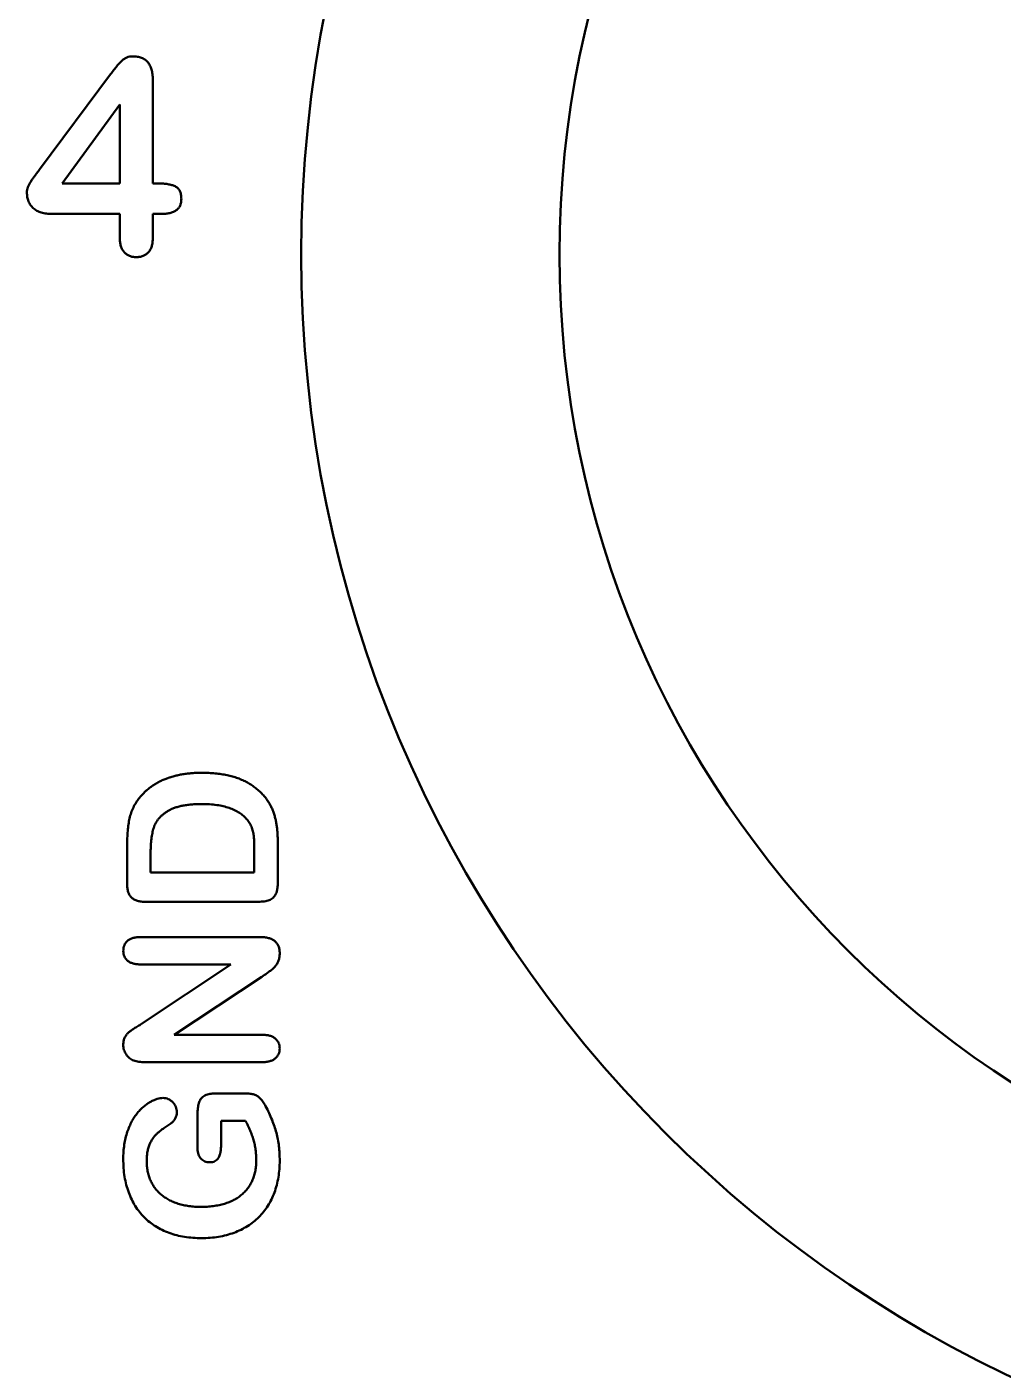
# Model space of a CAD drawing. Header units: millimetres. Extents: x -232 to 1390, y -69 to 653.
# Drawn here: x 171.01 to 177.24, y 501.01 to 509.61 of the extents above; entities that cross this region are included whole.
import ezdxf

# ---------------------------------------------------------------- set-up
doc = ezdxf.new("R2010")
doc.units = ezdxf.units.MM
doc.layers.add('Видимый контур (ГОСТ)', color=7, linetype='Continuous', lineweight=50)

msp = doc.modelspace()

# ---------------------------------------------------------------- linework, layer by layer
at = {"layer": 'Видимый контур (ГОСТ)'}
for p, q in [((171.087, 508.6937), (171.541, 509.3034)), ((171.8107, 509.2686), (171.8107, 508.6051)), ((171.5994, 509.1089), (171.231, 508.6051)), ((171.5994, 508.6051), (171.5994, 509.1089)), ((171.231, 508.6051), (171.5994, 508.6051)), ((171.8107, 508.6051), (171.8475, 508.6051)), ((171.5994, 508.4101), (171.1693, 508.4101)), ((171.5994, 508.258), (171.5994, 508.4101)), ((171.8107, 508.4101), (171.8107, 508.258)), ((171.863, 508.4101), (171.8107, 508.4101)), ((171.6469, 504.1275), (171.6469, 504.3839)), ((172.6094, 504.3906), (172.6094, 504.1363)), ((171.7969, 504.331), (171.7969, 504.2001)), ((172.4594, 504.2001), (172.4594, 504.3503)), ((171.7969, 504.2001), (172.4594, 504.2001)), ((172.4721, 504.0126), (171.7664, 504.0126)), ((171.734, 503.7876), (172.4946, 503.7876)), ((172.3094, 503.6126), (171.734, 503.6126)), ((171.7393, 503.2326), (172.3094, 503.6126)), ((172.5071, 503.5333), (171.9469, 503.1626)), ((171.9469, 503.1626), (172.5104, 503.1626)), ((172.5098, 502.9876), (171.7637, 502.9876)), ((172.2139, 502.7876), (172.3989, 502.7876)), ((172.0969, 502.4343), (172.0969, 502.6556)), ((172.2469, 502.6126), (172.2469, 502.4595)), ((172.4035, 502.6126), (172.2469, 502.6126))]:
    msp.add_line(p, q, dxfattribs=at)
for radius in [7.94, 6.29]:
    msp.add_circle((180.6994, 508.1501), radius, dxfattribs=at)
for points, knots in [([(171.541, 509.3034), (171.5481, 509.3127), (171.5613, 509.3302), (171.5805, 509.3542), (171.5978, 509.374), (171.6131, 509.3904), (171.6286, 509.4028), (171.6452, 509.4114), (171.6632, 509.4166), (171.6758, 509.4173), (171.6822, 509.4176)], [0, 0, 0, 0, 0.186031, 0.348506, 0.487593, 0.603561, 0.704117, 0.800902, 0.898754, 1, 1, 1, 1]), ([(171.6822, 509.4176), (171.6923, 509.4173), (171.7114, 509.4166), (171.7381, 509.4093), (171.7608, 509.3975), (171.7796, 509.3809), (171.7939, 509.3592), (171.8036, 509.333), (171.8097, 509.3023), (171.8103, 509.2803), (171.8107, 509.2686)], [0, 0, 0, 0, 0.13462, 0.253937, 0.364951, 0.473618, 0.584998, 0.707129, 0.844069, 1, 1, 1, 1]), ([(171.0063, 508.5478), (171.0066, 508.5532), (171.0072, 508.5644), (171.0122, 508.5814), (171.02, 508.5988), (171.0304, 508.6165), (171.0424, 508.6342), (171.0554, 508.6526), (171.0705, 508.6722), (171.0812, 508.6861), (171.087, 508.6937)], [0, 0, 0, 0, 0.096261, 0.198707, 0.310008, 0.432786, 0.562371, 0.689103, 0.830172, 1, 1, 1, 1]), ([(171.8475, 508.6051), (171.858, 508.6049), (171.8778, 508.6044), (171.9061, 508.6013), (171.931, 508.5953), (171.9532, 508.588), (171.9719, 508.5759), (171.9848, 508.5574), (171.992, 508.5337), (171.9928, 508.5163), (171.9932, 508.5069)], [0, 0, 0, 0, 0.155444, 0.294185, 0.420272, 0.533599, 0.638171, 0.743155, 0.860402, 1, 1, 1, 1]), ([(171.1693, 508.4101), (171.1566, 508.4105), (171.1325, 508.4113), (171.0988, 508.4179), (171.0701, 508.4297), (171.0465, 508.4461), (171.0283, 508.4666), (171.0153, 508.4907), (171.0076, 508.5182), (171.0067, 508.5376), (171.0063, 508.5478)], [0, 0, 0, 0, 0.157458, 0.297609, 0.422544, 0.539117, 0.649717, 0.759435, 0.874868, 1, 1, 1, 1]), ([(171.9932, 508.5069), (171.9929, 508.499), (171.9922, 508.484), (171.9861, 508.4632), (171.9754, 508.4459), (171.9605, 508.4323), (171.9417, 508.4221), (171.9189, 508.4152), (171.8922, 508.4109), (171.8731, 508.4104), (171.863, 508.4101)], [0, 0, 0, 0, 0.127821, 0.240882, 0.347278, 0.451925, 0.564712, 0.691168, 0.835472, 1, 1, 1, 1]), ([(171.705, 508.1339), (171.6975, 508.1343), (171.6829, 508.135), (171.6622, 508.141), (171.6438, 508.1511), (171.6278, 508.165), (171.6149, 508.1829), (171.6058, 508.2048), (171.6002, 508.2303), (171.5997, 508.2484), (171.5994, 508.258)], [0, 0, 0, 0, 0.123067, 0.236386, 0.34795, 0.461184, 0.57854, 0.704404, 0.844075, 1, 1, 1, 1]), ([(171.8107, 508.258), (171.8104, 508.2482), (171.8098, 508.2297), (171.8046, 508.2038), (171.7954, 508.182), (171.7828, 508.1642), (171.7669, 508.1505), (171.7485, 508.1406), (171.7274, 508.1351), (171.7127, 508.1343), (171.705, 508.1339)], [0, 0, 0, 0, 0.159363, 0.299486, 0.42481, 0.539747, 0.650562, 0.760993, 0.876095, 1, 1, 1, 1]), ([(171.7319, 504.6855), (171.7374, 504.6917), (171.7485, 504.704), (171.7662, 504.7214), (171.7851, 504.7375), (171.805, 504.7523), (171.8259, 504.766), (171.8479, 504.7786), (171.8709, 504.79), (171.8953, 504.7998), (171.9204, 504.8089), (171.9467, 504.8163), (171.9739, 504.8232), (172.0023, 504.8283), (172.0316, 504.8327), (172.0621, 504.8355), (172.0936, 504.8373), (172.1149, 504.8375), (172.1258, 504.8376)], [0, 0, 0, 0, 0.057023, 0.113993, 0.170501, 0.227433, 0.284661, 0.342396, 0.401245, 0.461255, 0.522553, 0.585016, 0.649063, 0.715076, 0.783373, 0.853071, 0.925243, 1, 1, 1, 1]), ([(172.1258, 504.8376), (172.1401, 504.8375), (172.168, 504.8371), (172.2088, 504.8341), (172.2478, 504.8295), (172.2848, 504.8228), (172.3201, 504.8143), (172.3536, 504.8036), (172.3851, 504.7906), (172.4152, 504.7759), (172.4434, 504.7585), (172.4702, 504.7392), (172.4955, 504.7176), (172.5108, 504.7016), (172.5186, 504.6935)], [0, 0, 0, 0, 0.099156, 0.194002, 0.284732, 0.371656, 0.455531, 0.536839, 0.615601, 0.69293, 0.769319, 0.845828, 0.922222, 1, 1, 1, 1]), ([(171.6469, 504.3839), (171.6471, 504.4), (171.6476, 504.431), (171.6509, 504.4758), (171.6563, 504.517), (171.6639, 504.5551), (171.6749, 504.5908), (171.6899, 504.6242), (171.7087, 504.6561), (171.7241, 504.6756), (171.7319, 504.6855)], [0, 0, 0, 0, 0.150604, 0.290577, 0.419716, 0.53986, 0.654185, 0.767693, 0.882478, 1, 1, 1, 1]), ([(172.1244, 504.6376), (172.1128, 504.6375), (172.0902, 504.6371), (172.0574, 504.6353), (172.0269, 504.6317), (171.9986, 504.6272), (171.9727, 504.6208), (171.9488, 504.6136), (171.9275, 504.6045), (171.9082, 504.5944), (171.891, 504.5829), (171.8755, 504.571), (171.8616, 504.5585), (171.8491, 504.5454), (171.8383, 504.5315), (171.8293, 504.5169), (171.8218, 504.5019), (171.8143, 504.4804), (171.8072, 504.4515), (171.8012, 504.4142), (171.7975, 504.3737), (171.7971, 504.3456), (171.7969, 504.331)], [0, 0, 0, 0, 0.066637, 0.129274, 0.187719, 0.242053, 0.292965, 0.340167, 0.3842, 0.42549, 0.464716, 0.501863, 0.537439, 0.571667, 0.605093, 0.637522, 0.66948, 0.70115, 0.767587, 0.839236, 0.916602, 1, 1, 1, 1]), ([(172.4135, 504.538), (172.4061, 504.5461), (172.3912, 504.5625), (172.3638, 504.5824), (172.3332, 504.5998), (172.2986, 504.6135), (172.2604, 504.6244), (172.2184, 504.6321), (172.1727, 504.6368), (172.1409, 504.6374), (172.1244, 504.6376)], [0, 0, 0, 0, 0.103782, 0.209918, 0.320827, 0.437772, 0.563402, 0.698212, 0.843256, 1, 1, 1, 1]), ([(172.5186, 504.6935), (172.524, 504.6869), (172.5348, 504.6739), (172.5491, 504.653), (172.5618, 504.6314), (172.5728, 504.6088), (172.5821, 504.5852), (172.5902, 504.5609), (172.5964, 504.5357), (172.6013, 504.5096), (172.605, 504.4821), (172.6075, 504.4531), (172.6091, 504.4224), (172.6093, 504.4014), (172.6094, 504.3906)], [0, 0, 0, 0, 0.07897, 0.156631, 0.234247, 0.311428, 0.389414, 0.468793, 0.548406, 0.630064, 0.715314, 0.804962, 0.899819, 1, 1, 1, 1]), ([(172.4594, 504.3503), (172.4593, 504.3581), (172.4592, 504.3729), (172.459, 504.3936), (172.4579, 504.4117), (172.4565, 504.4325), (172.4527, 504.4574), (172.4454, 504.4814), (172.4378, 504.5005), (172.4309, 504.514), (172.423, 504.5267), (172.4167, 504.5342), (172.4135, 504.538)], [0, 0, 0, 0, 0.118534, 0.223253, 0.315246, 0.393503, 0.539493, 0.695124, 0.773996, 0.850417, 0.925492, 1, 1, 1, 1]), ([(171.7664, 504.0126), (171.7566, 504.0129), (171.7383, 504.0135), (171.713, 504.0185), (171.6916, 504.0267), (171.6744, 504.039), (171.6616, 504.0555), (171.6529, 504.076), (171.6477, 504.1005), (171.6472, 504.1181), (171.6469, 504.1275)], [0, 0, 0, 0, 0.152929, 0.285855, 0.402269, 0.507919, 0.611549, 0.725008, 0.853165, 1, 1, 1, 1]), ([(172.6094, 504.1363), (172.6093, 504.1279), (172.609, 504.1123), (172.6058, 504.0904), (172.601, 504.0717), (172.5939, 504.0562), (172.5849, 504.0435), (172.5742, 504.0334), (172.5618, 504.0256), (172.5476, 504.0204), (172.5316, 504.0171), (172.5138, 504.0142), (172.4937, 504.0131), (172.4795, 504.0128), (172.4721, 504.0126)], [0, 0, 0, 0, 0.114784, 0.215275, 0.303532, 0.379697, 0.449071, 0.515628, 0.581261, 0.649327, 0.722804, 0.805306, 0.897813, 1, 1, 1, 1]), ([(171.6219, 503.6992), (171.6222, 503.7056), (171.6228, 503.7182), (171.6282, 503.7359), (171.6371, 503.7515), (171.6496, 503.7648), (171.6659, 503.7753), (171.6856, 503.7826), (171.7087, 503.7868), (171.7252, 503.7873), (171.734, 503.7876)], [0, 0, 0, 0, 0.119883, 0.232044, 0.338995, 0.449904, 0.56664, 0.694524, 0.836909, 1, 1, 1, 1]), ([(172.4946, 503.7876), (172.5045, 503.7874), (172.5233, 503.7869), (172.5495, 503.7821), (172.5718, 503.774), (172.5903, 503.7626), (172.6048, 503.7476), (172.6148, 503.7291), (172.621, 503.7075), (172.6216, 503.692), (172.6219, 503.6839)], [0, 0, 0, 0, 0.159521, 0.299402, 0.423945, 0.537182, 0.643959, 0.753483, 0.870473, 1, 1, 1, 1]), ([(171.734, 503.6126), (171.7252, 503.6128), (171.7087, 503.6131), (171.6857, 503.6178), (171.6658, 503.6247), (171.6498, 503.6353), (171.637, 503.6482), (171.6283, 503.6635), (171.6228, 503.6807), (171.6222, 503.6929), (171.6219, 503.6992)], [0, 0, 0, 0, 0.16469, 0.308762, 0.437521, 0.555449, 0.665729, 0.772717, 0.882532, 1, 1, 1, 1]), ([(172.6219, 503.6839), (172.6216, 503.6757), (172.6209, 503.6598), (172.6149, 503.6371), (172.6053, 503.6161), (172.5905, 503.5975), (172.5728, 503.5799), (172.5518, 503.5643), (172.5298, 503.5488), (172.5147, 503.5385), (172.5071, 503.5333)], [0, 0, 0, 0, 0.123819, 0.238102, 0.350722, 0.468866, 0.594244, 0.725526, 0.861155, 1, 1, 1, 1]), ([(171.6219, 503.0988), (171.6222, 503.1068), (171.6229, 503.1218), (171.6296, 503.1427), (171.6403, 503.16), (171.6535, 503.1756), (171.671, 503.1896), (171.6916, 503.2035), (171.7151, 503.2174), (171.7311, 503.2274), (171.7393, 503.2326)], [0, 0, 0, 0, 0.127105, 0.239333, 0.344504, 0.449736, 0.564656, 0.699061, 0.846234, 1, 1, 1, 1]), ([(172.5104, 503.1626), (172.519, 503.1623), (172.5353, 503.1618), (172.5581, 503.1575), (172.5777, 503.1498), (172.5937, 503.139), (172.6063, 503.1256), (172.6155, 503.1104), (172.621, 503.0933), (172.6216, 503.0813), (172.6219, 503.0751)], [0, 0, 0, 0, 0.16162, 0.306149, 0.43392, 0.553578, 0.665976, 0.775595, 0.884593, 1, 1, 1, 1]), ([(171.6891, 502.9978), (171.6843, 503), (171.6748, 503.0044), (171.662, 503.0136), (171.6504, 503.0248), (171.6404, 503.0378), (171.6321, 503.052), (171.6263, 503.0671), (171.6226, 503.0828), (171.6221, 503.0934), (171.6219, 503.0988)], [0, 0, 0, 0, 0.12251, 0.243698, 0.368549, 0.497622, 0.625796, 0.751561, 0.874872, 1, 1, 1, 1]), ([(172.6219, 503.0751), (172.6216, 503.0688), (172.621, 503.0566), (172.6154, 503.0393), (172.6061, 503.024), (172.5933, 503.0109), (172.5771, 503.0002), (172.5574, 502.9929), (172.5347, 502.9884), (172.5184, 502.9879), (172.5098, 502.9876)], [0, 0, 0, 0, 0.117386, 0.228653, 0.336806, 0.448731, 0.568263, 0.696226, 0.839004, 1, 1, 1, 1]), ([(171.7637, 502.9876), (171.7562, 502.9877), (171.742, 502.9878), (171.7221, 502.9899), (171.7045, 502.9927), (171.694, 502.9962), (171.6891, 502.9978)], [0, 0, 0, 0, 0.296983, 0.561567, 0.795012, 1, 1, 1, 1]), ([(171.6219, 502.3683), (171.6222, 502.3841), (171.6227, 502.415), (171.6277, 502.4599), (171.6358, 502.502), (171.6471, 502.5412), (171.661, 502.577), (171.6763, 502.6096), (171.6936, 502.6386), (171.7125, 502.664), (171.7327, 502.6862), (171.7536, 502.7051), (171.7746, 502.7219), (171.7964, 502.7349), (171.8178, 502.7453), (171.8381, 502.7528), (171.8572, 502.7577), (171.8697, 502.7584), (171.8756, 502.7587)], [0, 0, 0, 0, 0.093345, 0.181788, 0.265893, 0.346211, 0.421931, 0.492512, 0.55829, 0.620563, 0.679266, 0.73443, 0.78696, 0.837265, 0.884143, 0.926654, 0.964928, 1, 1, 1, 1]), ([(171.8756, 502.7587), (171.8816, 502.7584), (171.8932, 502.7577), (171.9101, 502.7527), (171.9254, 502.744), (171.9389, 502.7323), (171.9502, 502.7184), (171.9585, 502.7028), (171.9637, 502.6857), (171.9642, 502.6738), (171.9645, 502.6677)], [0, 0, 0, 0, 0.126418, 0.24758, 0.369504, 0.496961, 0.624778, 0.748468, 0.870956, 1, 1, 1, 1]), ([(172.0969, 502.6556), (172.0969, 502.6621), (172.097, 502.6747), (172.0987, 502.6927), (172.1007, 502.7094), (172.1039, 502.7245), (172.1087, 502.7383), (172.116, 502.7505), (172.1255, 502.7613), (172.1372, 502.771), (172.152, 502.7786), (172.1699, 502.784), (172.1909, 502.787), (172.2059, 502.7874), (172.2139, 502.7876)], [0, 0, 0, 0, 0.094495, 0.182683, 0.262721, 0.33722, 0.406555, 0.473474, 0.542442, 0.6143, 0.693327, 0.782376, 0.883656, 1, 1, 1, 1]), ([(172.3989, 502.7876), (172.4047, 502.7876), (172.4158, 502.7875), (172.4315, 502.7861), (172.4454, 502.7841), (172.4577, 502.7809), (172.4687, 502.7765), (172.4792, 502.7709), (172.4888, 502.7634), (172.5014, 502.7513), (172.5164, 502.7322), (172.5265, 502.7151), (172.5319, 502.706)], [0, 0, 0, 0, 0.105137, 0.198926, 0.282836, 0.356488, 0.42567, 0.496229, 0.567939, 0.643933, 0.810095, 1, 1, 1, 1]), ([(171.9645, 502.6677), (171.964, 502.6609), (171.963, 502.6471), (171.9548, 502.6276), (171.9432, 502.6096), (171.932, 502.6006), (171.9264, 502.596)], [0, 0, 0, 0, 0.243521, 0.490748, 0.743365, 1, 1, 1, 1]), ([(172.5319, 502.706), (172.5393, 502.6916), (172.554, 502.6632), (172.5726, 502.6202), (172.5884, 502.5782), (172.6009, 502.5365), (172.6103, 502.4941), (172.6172, 502.4505), (172.6211, 502.4051), (172.6216, 502.3742), (172.6219, 502.3585)], [0, 0, 0, 0, 0.134295, 0.26347, 0.386924, 0.505429, 0.623456, 0.744934, 0.870249, 1, 1, 1, 1]), ([(171.9264, 502.596), (171.9174, 502.5902), (171.9006, 502.5793), (171.8774, 502.563), (171.8576, 502.5483), (171.8405, 502.5347), (171.8262, 502.5203), (171.8133, 502.5043), (171.8017, 502.4861), (171.7909, 502.4657), (171.7824, 502.4424), (171.7761, 502.4164), (171.7725, 502.3873), (171.7721, 502.367), (171.7719, 502.3564)], [0, 0, 0, 0, 0.105829, 0.198971, 0.281095, 0.350369, 0.415195, 0.482247, 0.553701, 0.629358, 0.710665, 0.798356, 0.894692, 1, 1, 1, 1]), ([(172.4719, 502.3617), (172.4717, 502.3729), (172.4712, 502.3951), (172.4678, 502.4279), (172.4625, 502.4598), (172.4544, 502.4907), (172.4446, 502.5212), (172.4327, 502.5516), (172.4191, 502.5822), (172.4088, 502.6024), (172.4035, 502.6126)], [0, 0, 0, 0, 0.128607, 0.253321, 0.376195, 0.496564, 0.617564, 0.741047, 0.868759, 1, 1, 1, 1]), ([(172.1729, 502.3476), (172.1676, 502.3478), (172.1573, 502.3482), (172.1427, 502.353), (172.1294, 502.3603), (172.118, 502.3708), (172.1084, 502.3835), (172.1017, 502.3987), (172.0976, 502.4158), (172.0971, 502.428), (172.0969, 502.4343)], [0, 0, 0, 0, 0.12268, 0.238172, 0.352345, 0.472019, 0.593945, 0.718202, 0.853251, 1, 1, 1, 1]), ([(172.2469, 502.4595), (172.2468, 502.4508), (172.2465, 502.4345), (172.2435, 502.4118), (172.2383, 502.3923), (172.231, 502.376), (172.2207, 502.3632), (172.2075, 502.3537), (172.191, 502.3484), (172.1792, 502.3479), (172.1729, 502.3476)], [0, 0, 0, 0, 0.169805, 0.319203, 0.448893, 0.563043, 0.666456, 0.768051, 0.876983, 1, 1, 1, 1]), ([(172.1219, 501.8626), (172.1035, 501.863), (172.0673, 501.8639), (172.0142, 501.8702), (171.9636, 501.8807), (171.9155, 501.8955), (171.8704, 501.9144), (171.8286, 501.9373), (171.7903, 501.9642), (171.7558, 501.9952), (171.7251, 502.03), (171.6978, 502.0681), (171.675, 502.1102), (171.6554, 502.1555), (171.6406, 502.2043), (171.6295, 502.2561), (171.6231, 502.3112), (171.6223, 502.3489), (171.6219, 502.3683)], [0, 0, 0, 0, 0.068661, 0.134577, 0.198718, 0.261138, 0.321655, 0.380571, 0.438149, 0.495489, 0.552848, 0.610566, 0.669812, 0.730741, 0.793928, 0.859355, 0.927947, 1, 1, 1, 1]), ([(171.7719, 502.3564), (171.7722, 502.3452), (171.7729, 502.3235), (171.7771, 502.2917), (171.7846, 502.2618), (171.7947, 502.2337), (171.8079, 502.2076), (171.8238, 502.1834), (171.8423, 502.1612), (171.8633, 502.1409), (171.8871, 502.123), (171.9133, 502.1071), (171.9422, 502.0936), (171.9734, 502.0824), (172.0067, 502.0733), (172.042, 502.0673), (172.0789, 502.0631), (172.1041, 502.0628), (172.117, 502.0626)], [0, 0, 0, 0, 0.065276, 0.127615, 0.187358, 0.245379, 0.302165, 0.358323, 0.414371, 0.471003, 0.528964, 0.588669, 0.650245, 0.71514, 0.782662, 0.852374, 0.924466, 1, 1, 1, 1]), ([(172.117, 502.0626), (172.1308, 502.0628), (172.1577, 502.0632), (172.1968, 502.067), (172.2335, 502.0732), (172.2677, 502.0817), (172.2994, 502.0928), (172.3287, 502.1063), (172.3557, 502.1224), (172.3799, 502.141), (172.4017, 502.1617), (172.4206, 502.1845), (172.4365, 502.2093), (172.4494, 502.2361), (172.4596, 502.2647), (172.4669, 502.2953), (172.4712, 502.3278), (172.4717, 502.3502), (172.4719, 502.3617)], [0, 0, 0, 0, 0.078639, 0.153131, 0.223477, 0.290026, 0.353704, 0.414588, 0.473791, 0.531711, 0.588622, 0.644452, 0.699993, 0.756045, 0.813512, 0.8726, 0.934689, 1, 1, 1, 1]), ([(172.6219, 502.3585), (172.6215, 502.3403), (172.6207, 502.3044), (172.6141, 502.252), (172.6035, 502.2019), (172.5884, 502.1546), (172.5696, 502.11), (172.5463, 502.0689), (172.5196, 502.0308), (172.4885, 501.9966), (172.4541, 501.9658), (172.416, 501.9388), (172.3744, 501.9158), (172.3295, 501.8964), (172.2816, 501.8813), (172.2308, 501.8703), (172.1772, 501.8638), (172.1406, 501.863), (172.1219, 501.8626)], [0, 0, 0, 0, 0.068778, 0.135055, 0.199083, 0.261416, 0.322006, 0.38113, 0.439223, 0.497093, 0.554981, 0.613074, 0.672626, 0.733861, 0.79697, 0.86201, 0.929505, 1, 1, 1, 1])]:
    msp.add_open_spline(points, degree=3, knots=knots, dxfattribs=at)

doc.saveas('drawing.dxf')
